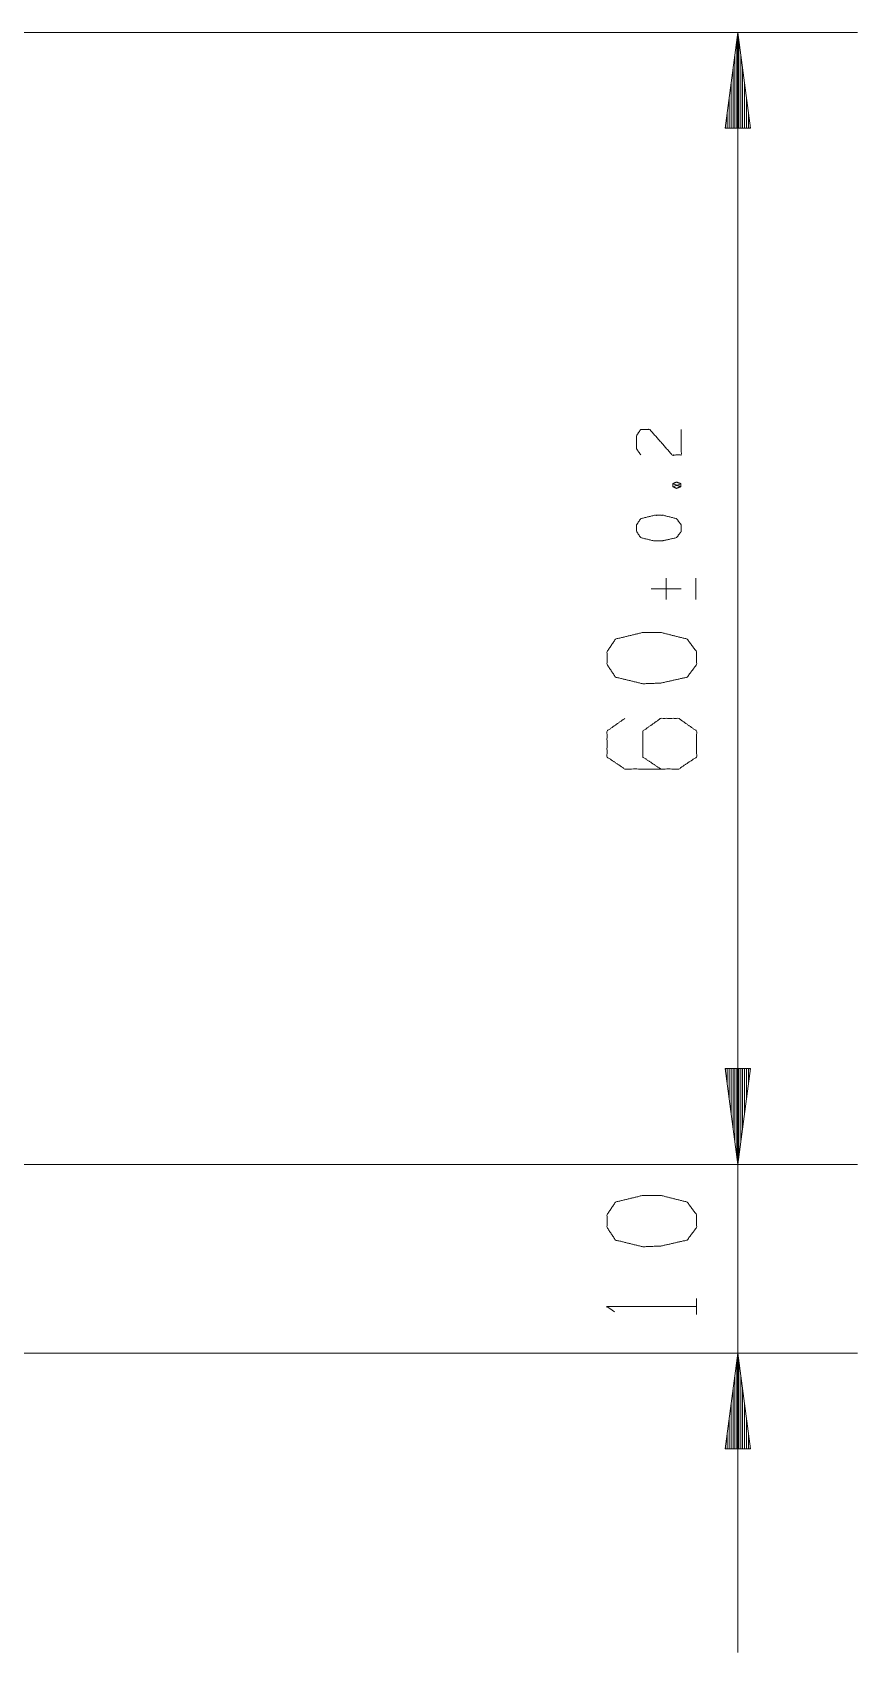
# Model space of a CAD drawing. Header units: millimetres. Extents: x 2210 to 79821, y -19430 to 2344.
# Drawn here: x 11345.24 to 11367.11, y 1671.87 to 1714.81 of the extents above; entities that cross this region are included whole.
import ezdxf

# ---------------------------------------------------------------- set-up
doc = ezdxf.new("R2010")
doc.units = ezdxf.units.MM
doc.layers.add('101', color=7, linetype='Continuous', true_color=0xffffff)

msp = doc.modelspace()

# ---------------------------------------------------------------- linework, layer by layer
at = {"layer": '101', "color": 22, "linetype": 'Continuous', "lineweight": 18}
for p, q in [((11320.723, 1714.809), (11367.111, 1714.809)), ((11363.936, 1714.809), (11363.602, 1712.269)), ((11363.911, 1712.269), (11363.911, 1714.616)), ((11364.271, 1712.269), (11363.936, 1714.809)), ((11363.936, 1684.809), (11363.936, 1714.809)), ((11363.962, 1712.269), (11363.962, 1714.616)), ((11363.86, 1712.269), (11363.86, 1714.23)), ((11364.012, 1712.269), (11364.012, 1714.23)), ((11363.809, 1712.269), (11363.809, 1713.845)), ((11364.063, 1712.269), (11364.063, 1713.845)), ((11363.758, 1712.269), (11363.758, 1713.459)), ((11364.114, 1712.269), (11364.114, 1713.459)), ((11363.708, 1712.269), (11363.708, 1713.073)), ((11364.165, 1712.269), (11364.165, 1713.073)), ((11363.657, 1712.269), (11363.657, 1712.687)), ((11364.216, 1712.269), (11364.216, 1712.687)), ((11363.602, 1712.269), (11364.271, 1712.269)), ((11363.606, 1712.269), (11363.606, 1712.301)), ((11363.606, 1712.269), (11363.606, 1712.301)), ((11364.266, 1712.269), (11364.266, 1712.301)), ((11364.266, 1712.269), (11364.266, 1712.301)), ((11363.936, 1671.872), (11363.936, 1692.747)), ((11363.602, 1687.349), (11363.936, 1684.809)), ((11364.271, 1687.349), (11363.602, 1687.349)), ((11363.602, 1687.349), (11363.936, 1684.809)), ((11364.271, 1687.349), (11363.602, 1687.349)), ((11363.606, 1687.349), (11363.606, 1687.317)), ((11363.606, 1687.349), (11363.606, 1687.317)), ((11363.606, 1687.349), (11363.606, 1687.317)), ((11363.606, 1687.349), (11363.606, 1687.317)), ((11363.657, 1687.349), (11363.657, 1686.931)), ((11363.657, 1687.349), (11363.657, 1686.931)), ((11363.708, 1687.349), (11363.708, 1686.546)), ((11363.708, 1687.349), (11363.708, 1686.546)), ((11363.758, 1687.349), (11363.758, 1686.16)), ((11363.758, 1687.349), (11363.758, 1686.16)), ((11363.809, 1687.349), (11363.809, 1685.774)), ((11363.809, 1687.349), (11363.809, 1685.774)), ((11363.86, 1687.349), (11363.86, 1685.388)), ((11363.86, 1687.349), (11363.86, 1685.388)), ((11363.911, 1687.349), (11363.911, 1685.002)), ((11363.911, 1687.349), (11363.911, 1685.002)), ((11363.936, 1684.809), (11364.271, 1687.349)), ((11363.936, 1684.809), (11364.271, 1687.349)), ((11363.962, 1687.349), (11363.962, 1685.002)), ((11363.962, 1687.349), (11363.962, 1685.002)), ((11364.012, 1687.349), (11364.012, 1685.388)), ((11364.012, 1687.349), (11364.012, 1685.388)), ((11364.063, 1687.349), (11364.063, 1685.774)), ((11364.063, 1687.349), (11364.063, 1685.774)), ((11364.114, 1687.349), (11364.114, 1686.16)), ((11364.114, 1687.349), (11364.114, 1686.16)), ((11364.165, 1687.349), (11364.165, 1686.546)), ((11364.165, 1687.349), (11364.165, 1686.546)), ((11364.216, 1687.349), (11364.216, 1686.931)), ((11364.216, 1687.349), (11364.216, 1686.931)), ((11364.266, 1687.349), (11364.266, 1687.317)), ((11364.266, 1687.349), (11364.266, 1687.317)), ((11364.266, 1687.349), (11364.266, 1687.317)), ((11364.266, 1687.349), (11364.266, 1687.317)), ((11320.723, 1684.809), (11367.111, 1684.809)), ((11320.723, 1684.809), (11367.111, 1684.809)), ((11332.723, 1679.809), (11367.111, 1679.809)), ((11363.936, 1679.809), (11363.602, 1677.269)), ((11364.271, 1677.269), (11363.936, 1679.809)), ((11363.911, 1677.269), (11363.911, 1679.616)), ((11363.962, 1677.269), (11363.962, 1679.616)), ((11363.86, 1677.269), (11363.86, 1679.23)), ((11364.012, 1677.269), (11364.012, 1679.23)), ((11363.758, 1677.269), (11363.758, 1678.459)), ((11363.809, 1677.269), (11363.809, 1678.844)), ((11364.063, 1677.269), (11364.063, 1678.844)), ((11364.114, 1677.269), (11364.114, 1678.459)), ((11363.708, 1677.269), (11363.708, 1678.073)), ((11364.165, 1677.269), (11364.165, 1678.073)), ((11363.657, 1677.269), (11363.657, 1677.687)), ((11364.216, 1677.269), (11364.216, 1677.687)), ((11363.602, 1677.269), (11364.271, 1677.269)), ((11363.606, 1677.269), (11363.606, 1677.301)), ((11363.606, 1677.269), (11363.606, 1677.301)), ((11364.266, 1677.269), (11364.266, 1677.301)), ((11364.266, 1677.269), (11364.266, 1677.301))]:
    msp.add_line(p, q, dxfattribs=at)
at = {"layer": '101', "color": 72, "linetype": 'Continuous', "lineweight": 18}
for p, q in [((11362.212, 1702.77), (11362.425, 1702.849)), ((11362.037, 1700.345), (11362.037, 1699.779)), ((11362.825, 1699.779), (11362.825, 1700.345)), ((11361.637, 1700.062), (11362.437, 1700.062)), ((11362.844, 1680.828), (11362.844, 1681.252))]:
    msp.add_line(p, q, dxfattribs=at)
for points, knots in [([(11361.362, 1703.616), (11361.25, 1703.775), (11361.25, 1704.12), (11361.362, 1704.288), (11361.6, 1704.288), (11362.2, 1703.607), (11362.437, 1703.616), (11362.437, 1704.288)], [0, 0, 0.069693, 0.192979, 0.265273, 0.350229, 0.674749, 0.759749, 1, 1]), ([(11362.425, 1702.77), (11362.425, 1702.849), (11362.312, 1702.893), (11362.212, 1702.849), (11362.212, 1702.77), (11362.312, 1702.725), (11362.425, 1702.77), (11362.212, 1702.849)], [0, 0, 0.093981, 0.236783, 0.365967, 0.459948, 0.589122, 0.731915, 1, 1]), ([(11362.437, 1701.755), (11362.312, 1701.923), (11361.962, 1702.011), (11361.725, 1702.011), (11361.362, 1701.923), (11361.25, 1701.755), (11361.25, 1701.587), (11361.362, 1701.419), (11361.725, 1701.331), (11361.962, 1701.34), (11362.312, 1701.419), (11362.437, 1701.587), (11362.437, 1701.755)], [0, 0, 0.067525, 0.183968, 0.260582, 0.380947, 0.446147, 0.50031, 0.565505, 0.685872, 0.762538, 0.878318, 0.945837, 1, 1]), ([(11362.844, 1698.395), (11362.594, 1698.731), (11361.894, 1698.907), (11361.419, 1698.907), (11360.694, 1698.731), (11360.469, 1698.395), (11360.469, 1698.059), (11360.694, 1697.723), (11361.419, 1697.547), (11361.894, 1697.564), (11362.594, 1697.723), (11362.844, 1698.059), (11362.844, 1698.395)], [0, 0, 0.067523, 0.183968, 0.260581, 0.380941, 0.446139, 0.500306, 0.565504, 0.685864, 0.762531, 0.87831, 0.945834, 1, 1]), ([(11361.894, 1695.288), (11361.419, 1695.606), (11361.419, 1696.295), (11361.894, 1696.631), (11362.369, 1696.631), (11362.844, 1696.295), (11362.844, 1695.606), (11362.369, 1695.288), (11360.944, 1695.288), (11360.469, 1695.606), (11360.469, 1696.295), (11360.944, 1696.631)], [0, 0, 0.076963, 0.169763, 0.248076, 0.312016, 0.390328, 0.483128, 0.560092, 0.751924, 0.828888, 0.921688, 1, 1]), ([(11362.844, 1683.475), (11362.594, 1683.811), (11361.894, 1683.988), (11361.419, 1683.988), (11360.694, 1683.811), (11360.469, 1683.475), (11360.469, 1683.14), (11360.694, 1682.804), (11361.419, 1682.627), (11361.894, 1682.645), (11362.594, 1682.804), (11362.844, 1683.14), (11362.844, 1683.475)], [0, 0, 0.067526, 0.183969, 0.260583, 0.380941, 0.446142, 0.500305, 0.565506, 0.685865, 0.762532, 0.878311, 0.945837, 1, 1]), ([(11360.669, 1680.898), (11360.469, 1681.04), (11362.844, 1681.04)], [0, 0, 0.093489, 1, 1])]:
    msp.add_open_spline(points, degree=1, knots=knots, dxfattribs=at)

doc.saveas('drawing.dxf')
